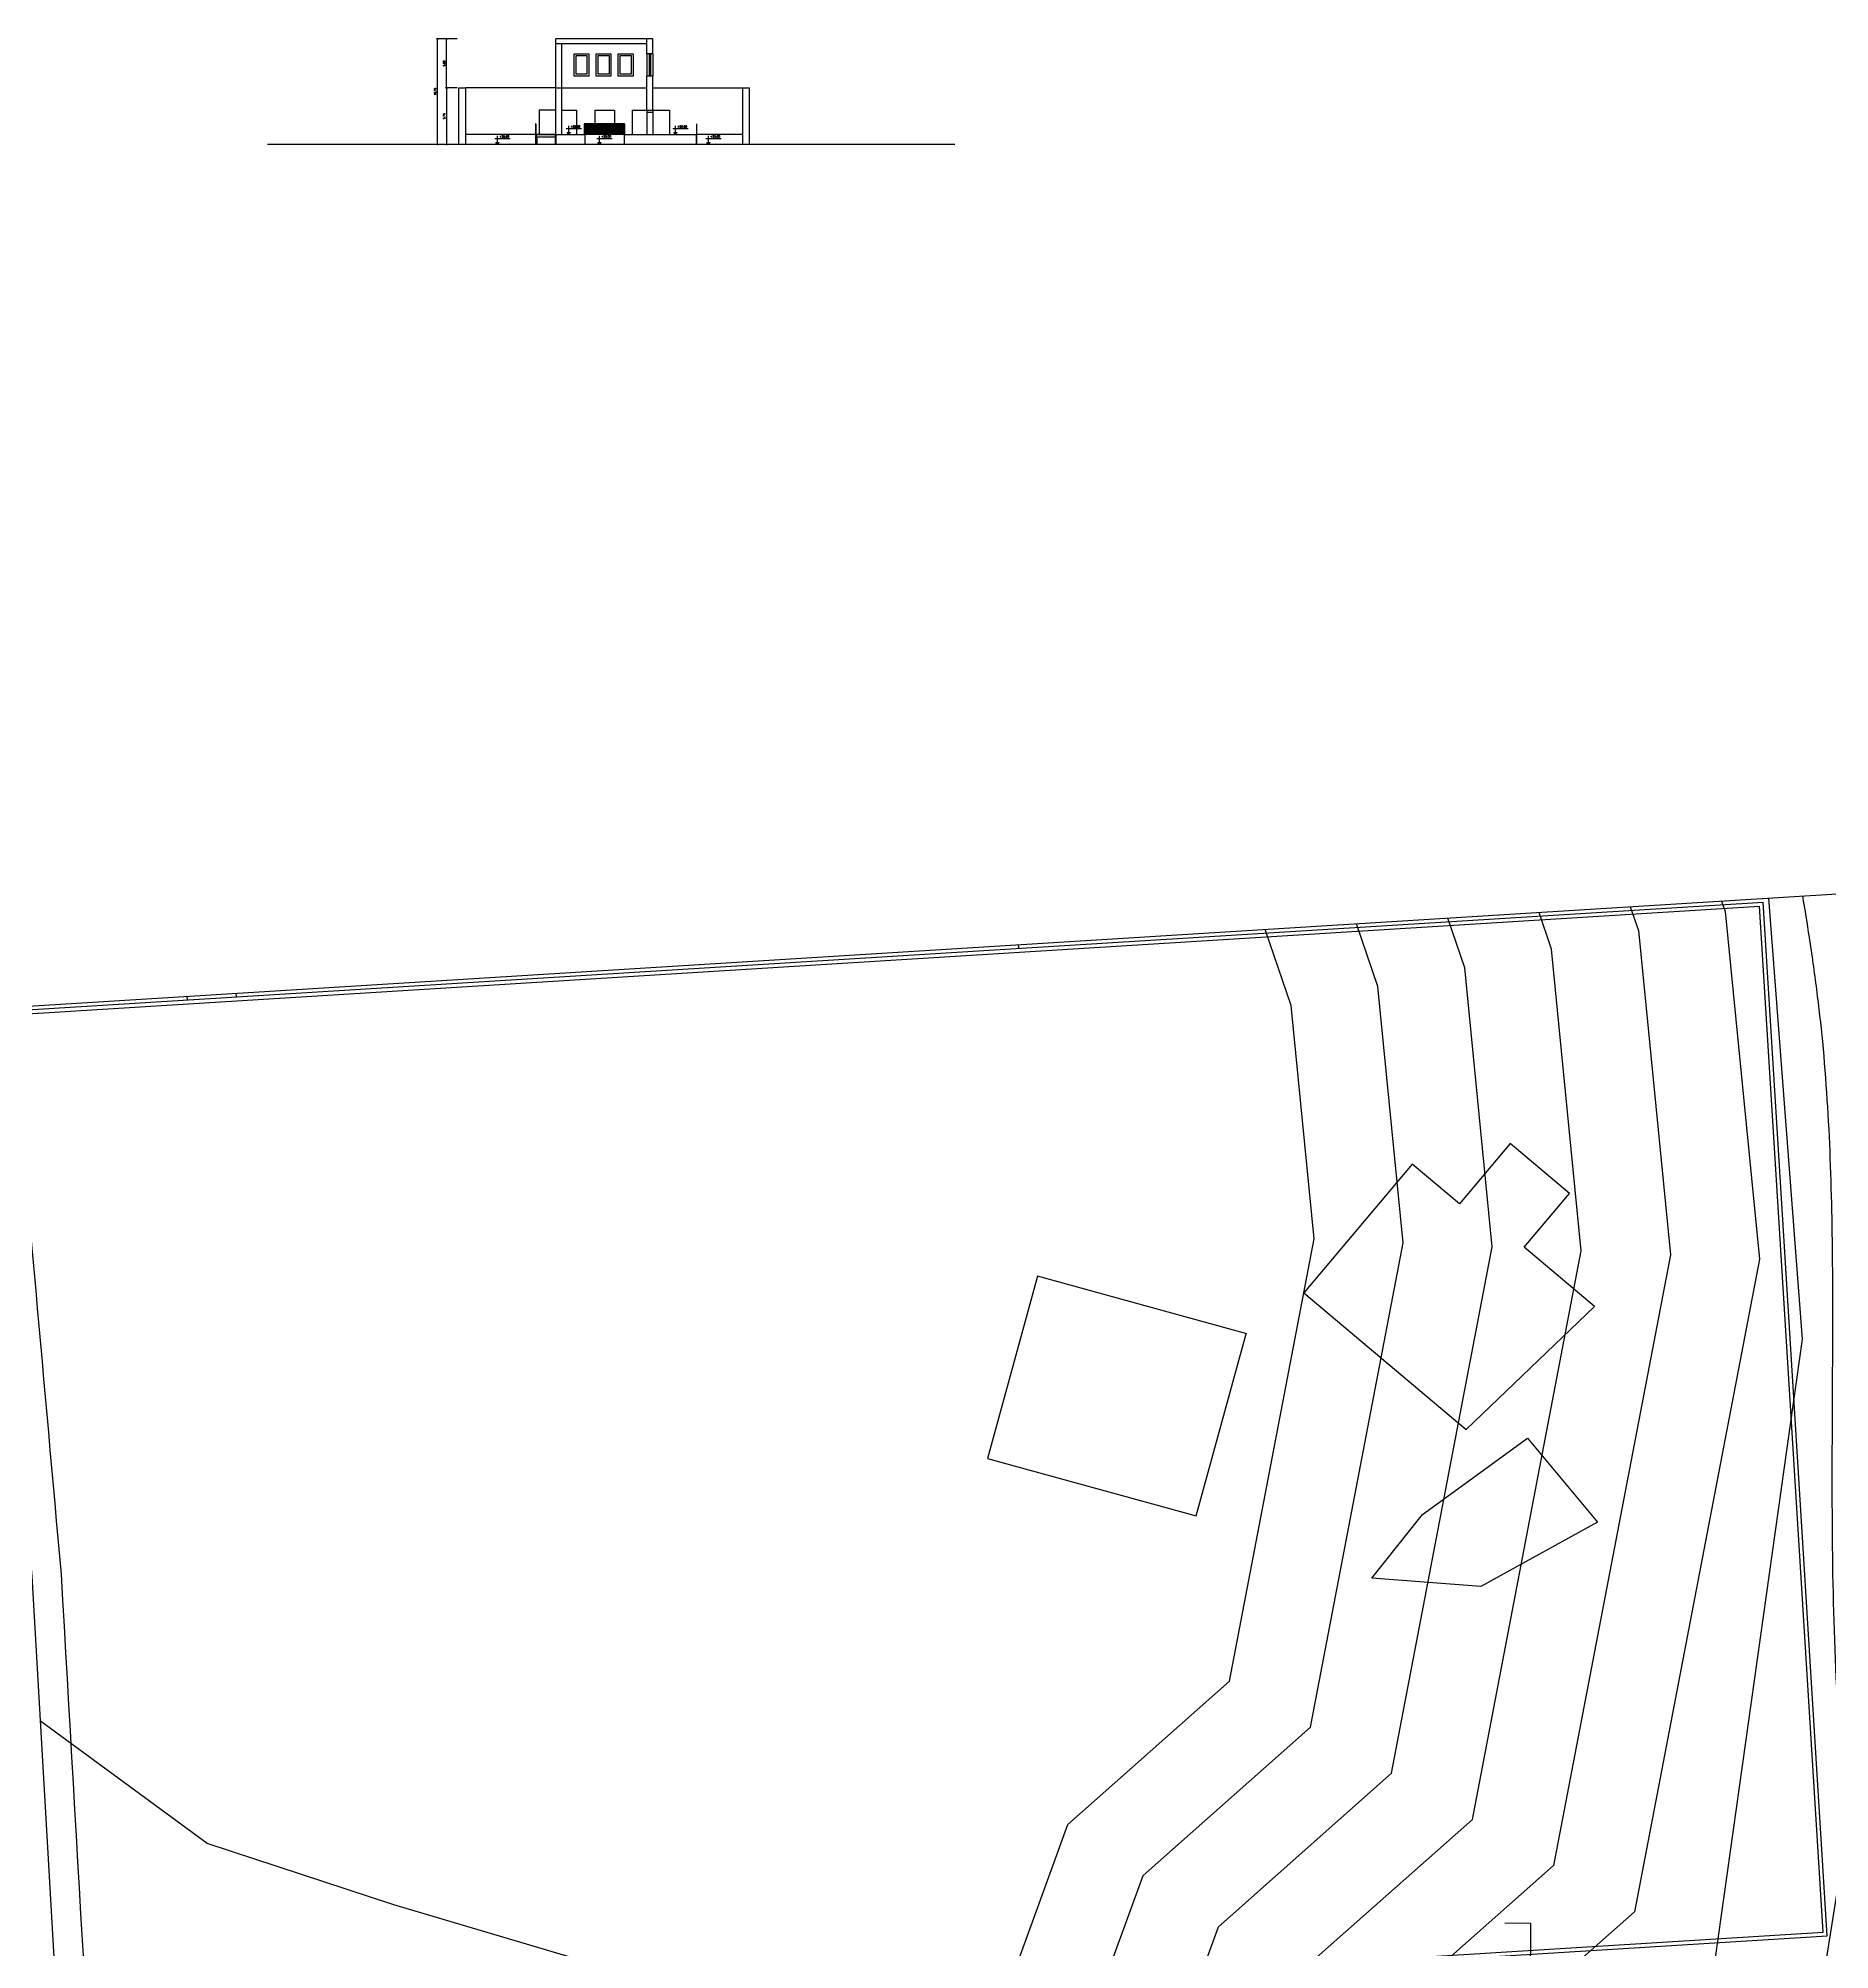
# Model space of a CAD drawing. Header units: millimetres. Extents: x 55520 to 96084, y -58491 to -49645.
# Drawn here: x 61688.3 to 61871, y -57527.2 to -57332.2 of the extents above; entities that cross this region are included whole.
import ezdxf
from ezdxf.enums import TextEntityAlignment as Align

# ---------------------------------------------------------------- set-up
doc = ezdxf.new("R2010")
doc.units = ezdxf.units.MM
doc.header["$PDMODE"] = 35
for name, color, linetype in [('Alvenaria Corte', 30, 'Continuous'), ('Alvenaria Vista', 40, 'Continuous'), ('ARQ-COTAS', 1, 'Continuous'), ('ARQ-SÍMBOLOS', 2, 'Continuous'), ('ARQ-TEXTO2', 2, 'Continuous'), ('Caminhos Principais', 13, 'Continuous'), ('Cinza', 9, 'Continuous'), ('Curvas de Nível', 10, 'Continuous'), ('Esquadrias', 241, 'Continuous'), ('Limite Terreno', 20, 'Continuous'), ('Linha Fina', 100, 'Continuous'), ('Pilares', 181, 'Continuous')]:
    doc.layers.add(name, color=color, linetype=linetype)
doc.layers.add('Intervenções', color=1, linetype='Continuous', true_color=0xff0000)
doc.styles.add('ROMANS', font='romans.shx')
doc.styles.add('Romans_Anot', font='romans.shx')
doc.dimstyles.new('Escala 1-100', dxfattribs={"dimtxt": 0.2, "dimasz": 0.15, "dimexe": 0.1, "dimexo": 0.2, "dimgap": 0.15, "dimtad": 1, "dimzin": 4, "dimdsep": 46, "dimtxsty": 'Romans_Anot', "dimblk": 'OBLIQUE', "dimcen": 0.25, "dimclrd": 256, "dimclre": 256, "dimclrt": 2, "dimadec": 0, "dimazin": 0, "dimtfac": 1, "dimtix": 1, "dimtmove": 2, "dimatfit": 3, "dimfxl": 1, "dimtfillclr": 256, "dimlwd": -1, "dimlwe": -1, "dimarcsym": 0})

# ---------------------------------------------------------------- blocks, each defined once
blk = doc.blocks.new('Nível_Fachada')
at = {"layer": 'ARQ-SÍMBOLOS'}
h = blk.add_hatch(color=1, dxfattribs=at)
h.dxf.hatch_style = 1
h.paths.add_polyline_path([(0.17, 0.2), (0, 0.2), (0, 0)])
at = {"layer": 'ARQ-SÍMBOLOS', "color": 1}
for p, q in [((-0.27, 0.61), (1.29, 0.61)), ((-0.17, 0.2), (0.17, 0.2)), ((0, 0), (-0.17, 0.2)), ((0, 0), (0, 0.88)), ((0, 0), (0.17, 0.2))]:
    blk.add_line(p, q, dxfattribs=at)
at = {"layer": 'ARQ-TEXTO2', "style": 'ROMANS'}
blk.add_attdef('NIVEL-ACABADO', text='', height=0.2, dxfattribs=at).set_placement((0.18, 0.65), align=Align.BOTTOM_LEFT)
blk = doc.blocks.new('_Oblique')
at = {"color": 0, "linetype": 'ByBlock', "lineweight": -2}
blk.add_line((-0.5, -0.5), (0.5, 0.5), dxfattribs=at)
blk = doc.blocks.new('*D231')
at = {"layer": 'ARQ-COTAS', "transparency": 16777216}
for p, q in [((61730.97, -57337.26), (61729.8, -57337.26)), ((61729.9, -57337.26), (61729.9, -57343.01)), ((61730.97, -57343.01), (61729.8, -57343.01))]:
    blk.add_line(p, q, dxfattribs=at)
at = {"layer": 'Defpoints', "color": 0, "transparency": 16777216}
for p in [(61731.17, -57337.26), (61729.9, -57343.01), (61731.17, -57343.01)]:
    blk.add_point(p, dxfattribs=at)
at = {"layer": 'ARQ-COTAS', "transparency": 16777216, "xscale": 0.15, "yscale": 0.15, "zscale": 0.15}
for p, rotation in [((61729.9, -57337.26), 90), ((61729.9, -57343.01), 270)]:
    blk.add_blockref('_Oblique', p, dxfattribs=dict(at, rotation=rotation))
at = {"layer": 'ARQ-COTAS', "color": 2, "transparency": 16777216, "insert": (61729.65, -57340.14), "char_height": 0.2, "attachment_point": 5, "rotation": 90, "style": 'Romans_Anot'}
blk.add_mtext('5.75', dxfattribs=at)
blk = doc.blocks.new('*D233')
at = {"layer": 'ARQ-COTAS', "transparency": 16777216}
for p, q in [((61730.97, -57332.26), (61729.8, -57332.26)), ((61729.9, -57337.26), (61729.9, -57332.26)), ((61730.97, -57337.26), (61729.8, -57337.26))]:
    blk.add_line(p, q, dxfattribs=at)
at = {"layer": 'Defpoints', "color": 0, "transparency": 16777216}
for p in [(61729.9, -57332.26), (61731.17, -57332.26), (61731.17, -57337.26)]:
    blk.add_point(p, dxfattribs=at)
at = {"layer": 'ARQ-COTAS', "transparency": 16777216, "xscale": 0.15, "yscale": 0.15, "zscale": 0.15}
for p, rotation in [((61729.9, -57332.26), 90), ((61729.9, -57337.26), 270)]:
    blk.add_blockref('_Oblique', p, dxfattribs=dict(at, rotation=rotation))
at = {"layer": 'ARQ-COTAS', "color": 2, "transparency": 16777216, "insert": (61729.65, -57334.76), "char_height": 0.2, "attachment_point": 5, "rotation": 90, "style": 'Romans_Anot'}
blk.add_mtext('5.00', dxfattribs=at)
blk = doc.blocks.new('*D234')
at = {"layer": 'ARQ-COTAS', "transparency": 16777216}
for p, q in [((61730.97, -57332.26), (61728.88, -57332.26)), ((61728.98, -57343.01), (61728.98, -57332.26)), ((61730.97, -57343.01), (61728.88, -57343.01))]:
    blk.add_line(p, q, dxfattribs=at)
at = {"layer": 'Defpoints', "color": 0, "transparency": 16777216}
for p in [(61728.98, -57332.26), (61731.17, -57332.26), (61731.17, -57343.01)]:
    blk.add_point(p, dxfattribs=at)
at = {"layer": 'ARQ-COTAS', "transparency": 16777216, "xscale": 0.15, "yscale": 0.15, "zscale": 0.15}
for p, rotation in [((61728.98, -57332.26), 90), ((61728.98, -57343.01), 270)]:
    blk.add_blockref('_Oblique', p, dxfattribs=dict(at, rotation=rotation))
at = {"layer": 'ARQ-COTAS', "color": 2, "transparency": 16777216, "insert": (61728.73, -57337.64), "char_height": 0.2, "attachment_point": 5, "rotation": 90, "style": 'Romans_Anot'}
blk.add_mtext('10.75', dxfattribs=at)

msp = doc.modelspace()

# ---------------------------------------------------------------- linework, layer by layer
at = {"layer": 'Alvenaria Corte'}
for p, q in [((61750.942, -57332.261), (61750.342, -57332.261)), ((61750.342, -57333.761), (61750.342, -57332.261)), ((61750.942, -57333.761), (61750.942, -57332.261)), ((61750.942, -57333.761), (61750.342, -57333.761)), ((61750.567, -57333.761), (61750.567, -57336.061)), ((61750.717, -57333.761), (61750.717, -57336.061)), ((61750.342, -57339.511), (61750.342, -57336.061)), ((61750.942, -57336.061), (61750.342, -57336.061)), ((61750.942, -57339.511), (61750.942, -57336.061)), ((61731.169, -57343.011), (61731.169, -57337.261)), ((61731.169, -57337.261), (61731.868, -57337.261)), ((61731.868, -57343.011), (61731.868, -57337.261)), ((61741.057, -57342.011), (61741.057, -57337.261)), ((61741.057, -57337.261), (61741.657, -57337.261)), ((61741.657, -57342.011), (61741.657, -57337.261)), ((61760.116, -57343.011), (61760.116, -57337.261)), ((61760.116, -57337.261), (61760.816, -57337.261)), ((61760.816, -57343.011), (61760.816, -57337.261)), ((61750.342, -57339.511), (61750.942, -57339.511)), ((61685.485, -57431.394), (61864.207, -57420.306)), ((61685.521, -57431.793), (61863.833, -57420.73)), ((61870.324, -57525.359), (61863.833, -57420.73)), ((61870.748, -57525.733), (61864.207, -57420.306)), ((61693.354, -57536.338), (61870.324, -57525.359)), ((61693.377, -57536.737), (61870.748, -57525.733))]:
    msp.add_line(p, q, dxfattribs=at)
at = {"layer": 'Alvenaria Vista'}
for p, q in [((61741.057, -57337.261), (61741.057, -57332.261)), ((61750.342, -57332.261), (61741.057, -57332.261)), ((61750.342, -57333.761), (61750.342, -57336.061)), ((61750.942, -57333.761), (61750.942, -57336.061)), ((61741.057, -57337.261), (61731.868, -57337.261)), ((61741.657, -57337.261), (61750.342, -57337.261)), ((61750.942, -57337.261), (61760.085, -57337.261)), ((61739.357, -57339.511), (61739.357, -57342.011)), ((61741.057, -57339.511), (61739.357, -57339.511)), ((61741.657, -57339.511), (61743.157, -57339.511)), ((61743.157, -57339.511), (61743.157, -57342.011)), ((61745.04, -57339.511), (61745.04, -57340.911)), ((61745.04, -57339.511), (61747.04, -57339.511)), ((61745.04, -57340.941), (61745.04, -57342.011)), ((61747.04, -57339.511), (61747.04, -57340.911)), ((61747.04, -57340.941), (61747.04, -57342.011)), ((61748.842, -57339.511), (61748.842, -57342.011)), ((61748.842, -57339.511), (61750.342, -57339.511)), ((61750.342, -57339.711), (61750.342, -57342.011)), ((61750.942, -57339.511), (61752.642, -57339.511)), ((61750.942, -57339.711), (61750.942, -57342.011)), ((61752.642, -57339.511), (61752.642, -57342.011)), ((61738.977, -57342.011), (61731.868, -57342.011)), ((61748.007, -57342.011), (61744.007, -57342.011)), ((61755.387, -57342.011), (61755.352, -57342.011)), ((61760.116, -57342.011), (61755.417, -57342.011))]:
    msp.add_line(p, q, dxfattribs=at)
at = {"layer": 'Alvenaria Vista', "color": 1}
for p, q in [((61750.342, -57332.761), (61741.057, -57332.761)), ((61741.657, -57337.261), (61741.657, -57332.761))]:
    msp.add_line(p, q, dxfattribs=at)
for points in [[(61742.927, -57333.761), (61744.427, -57333.761), (61744.427, -57336.061), (61742.927, -57336.061)], [(61745.177, -57333.761), (61746.677, -57333.761), (61746.677, -57336.061), (61745.177, -57336.061)], [(61747.427, -57333.761), (61748.927, -57333.761), (61748.927, -57336.061), (61747.427, -57336.061)]]:
    msp.add_lwpolyline(points, close=True, dxfattribs=at)
at = {"layer": 'Alvenaria Vista'}
msp.add_open_spline([(61981.359, -57626.656), (61918.769, -57644.683), (61856.179, -57662.71), (61793.589, -57680.737), (61783.414, -57682.297), (61773.24, -57683.856), (61763.065, -57685.416), (61750.557, -57683.948), (61738.048, -57682.481), (61725.54, -57681.013), (61717.185, -57673.861), (61708.83, -57666.708), (61700.476, -57659.555), (61697.186, -57602.649), (61693.897, -57545.743), (61690.608, -57488.837), (61688.889, -57469.565), (61687.17, -57450.292), (61685.452, -57431.019)], degree=3, knots=[20.3224163, 20.3224163, 20.3224163, 20.3224163, 21.3053757, 21.3053757, 21.3053757, 22.3053757, 22.3053757, 22.3053757, 23.3053757, 23.3053757, 23.3053757, 24.3053757, 24.3053757, 24.3053757, 25.3053757, 25.3053757, 25.3053757, 25.5933686, 25.5933686, 25.5933686, 25.5933686], dxfattribs=at)
at = {"layer": 'ARQ-COTAS'}
msp.add_lwpolyline([(61535, -57440.353), (61968.134, -57413.482), (61988.313, -57738.74), (61555.179, -57765.612)], close=True, dxfattribs=at)
msp.add_lwpolyline([(61837.024, -57678.945), (61839.694, -57678.96), (61840.517, -57524.47), (61837.847, -57524.456)], dxfattribs=at)
at = {"layer": 'Caminhos Principais'}
msp.add_open_spline([(61918.549, -57635.381), (61926.069, -57628.119), (61933.702, -57620.789), (61944.914, -57611.091), (61948.045, -57608.484), (61951.701, -57605.61), (61952.136, -57605.27), (61952.573, -57604.933), (61951.905, -57604.565), (61951.236, -57604.201), (61949.321, -57603.169), (61948.073, -57602.509), (61945.882, -57601.379), (61944.943, -57600.903), (61943.04, -57599.955), (61942.078, -57599.483), (61939.167, -57598.071), (61937.192, -57597.134), (61931.205, -57594.304), (61927.13, -57592.391), (61919.023, -57588.32), (61914.99, -57586.16), (61907.174, -57581.362), (61903.39, -57578.722), (61898.35, -57574.429), (61896.889, -57573.078), (61894.58, -57570.727), (61893.696, -57569.77), (61891.991, -57567.795), (61891.174, -57566.781), (61888.822, -57563.673), (61887.389, -57561.511), (61883.478, -57554.852), (61881.357, -57550.15), (61877.866, -57540.438), (61876.496, -57535.426), (61874.324, -57525.294), (61873.524, -57520.173), (61872.311, -57509.804), (61871.917, -57504.573), (61871.419, -57494.256), (61871.315, -57489.168), (61871.215, -57475.455), (61871.353, -57466.972), (61871.265, -57450.432), (61871.039, -57442.377), (61870.112, -57432.753), (61869.913, -57430.992), (61869.458, -57427.445), (61869.204, -57425.664), (61868.716, -57422.482), (61868.49, -57421.083), (61868.256, -57419.678)], degree=3, knots=[0, 0, 0, 0, 31.4096718, 31.4096718, 43.1663985, 43.1663985, 44.747182, 44.747182, 44.747182, 47.0850167, 47.0850167, 51.4159509, 51.4159509, 54.6318345, 54.6318345, 57.8477182, 57.8477182, 64.2794854, 64.2794854, 77.14302, 77.14302, 90.0065545, 90.0065545, 102.8700891, 102.8700891, 108.357779, 108.357779, 111.9079407, 111.9079407, 115.4581024, 115.4581024, 122.5584259, 122.5584259, 136.6347641, 136.6347641, 150.7111024, 150.7111024, 164.7874406, 164.7874406, 179.4660261, 179.4660261, 194.1446116, 194.1446116, 219.5869132, 219.5869132, 245.0292148, 245.0292148, 250.783382, 250.783382, 256.5375492, 256.5375492, 261.0160037, 261.0160037, 261.0160037, 261.0160037], dxfattribs=at)
at = {"layer": 'Cinza'}
for points in [[(61703.424, -57429.904), (61703.457, -57430.279)], [(61708.416, -57429.595), (61708.449, -57429.97)], [(61847.007, -57461.539), (61839.836, -57455.504), (61844.448, -57450.023), (61838.408, -57444.939), (61833.228, -57451.095), (61828.398, -57447.03), (61817.357, -57460.149), (61833.918, -57474.086), (61847.007, -57461.539)], [(61811.535, -57464.329), (61790.195, -57458.47), (61785.093, -57477.056), (61806.38, -57482.9), (61811.478, -57464.333)], [(61847.319, -57483.536), (61835.425, -57490.11), (61824.291, -57489.248), (61829.473, -57482.773), (61840.157, -57474.996), (61847.319, -57483.536)]]:
    msp.add_lwpolyline(points, dxfattribs=at)
msp.add_open_spline([(61788.195, -57424.645), (61788.222, -57424.769), (61788.249, -57424.893), (61788.276, -57425.017)], degree=3, dxfattribs=at)
at = {"layer": 'Curvas de Nível', "color": 251}
for points in [[(61850.66, -57420.77), (61851.481, -57423.188), (61854.746, -57456.297), (61842.837, -57518.574), (61823.993, -57535.261), (61822.145, -57540.345), (61831.282, -57546.588)], [(61859.968, -57420.192), (61860.336, -57421.275), (61863.831, -57456.709), (61851.1, -57523.278), (61834.558, -57537.926), (61847.064, -57546.471)], [(61893.901, -57569.974), (61862.537, -57546.143), (61849.17, -57537.009), (61859.364, -57527.982), (61868.211, -57464.892), (61864.78, -57419.894)], [(61793.001, -57551.421), (61792.988, -57541.532), (61800.958, -57519.594), (61818.046, -57504.462), (61827.493, -57455.061), (61824.916, -57428.927), (61822.735, -57422.502)], [(61806.45, -57551.421), (61801.997, -57548.379), (61801.99, -57543.11), (61808.636, -57524.816), (61826.31, -57509.166), (61836.578, -57455.473), (61833.771, -57427.014), (61832.043, -57421.925)], [(61822.403, -57551.421), (61811.301, -57543.836), (61816.314, -57530.038), (61834.573, -57513.87), (61845.662, -57455.885), (61842.626, -57425.101), (61841.352, -57421.347)], [(61877.184, -57537.621), (61874.066, -57535.251), (61870.115, -57531.562), (61872.858, -57514.474)]]:
    msp.add_lwpolyline(points, dxfattribs=at)
at = {"layer": 'Curvas de Nível'}
for points in [[(61784.001, -57551.421), (61783.985, -57539.953), (61793.279, -57514.372), (61809.783, -57499.758), (61818.409, -57454.649), (61816.061, -57430.84), (61813.427, -57423.08)], [(61772.67, -57579.651), (61775.951, -57565.036), (61761.285, -57541.309), (61750.082, -57530.146), (61724.521, -57522.585), (61705.483, -57516.313), (61688.474, -57503.85)]]:
    msp.add_lwpolyline(points, dxfattribs=at)
at = {"layer": 'Esquadrias'}
for p, q in [((61750.342, -57339.511), (61750.342, -57339.711)), ((61750.342, -57339.711), (61750.942, -57339.711)), ((61750.942, -57339.511), (61750.942, -57339.711))]:
    msp.add_line(p, q, dxfattribs=at)
at = {"layer": 'Intervenções'}
for p, q in [((61739.007, -57340.911), (61738.977, -57340.911)), ((61738.977, -57340.911), (61738.977, -57343.011)), ((61739.007, -57340.911), (61739.007, -57343.011)), ((61743.972, -57340.911), (61743.942, -57340.911)), ((61743.942, -57340.911), (61743.942, -57342.011)), ((61743.972, -57340.911), (61743.972, -57342.011)), ((61748.042, -57340.911), (61743.972, -57340.911)), ((61745.309, -57340.941), (61743.972, -57340.941)), ((61745.309, -57340.911), (61745.309, -57342.011)), ((61745.339, -57340.911), (61745.339, -57342.011)), ((61746.675, -57340.941), (61745.339, -57340.941)), ((61746.675, -57340.911), (61746.675, -57342.011)), ((61746.705, -57340.911), (61746.705, -57342.011)), ((61748.057, -57340.941), (61746.705, -57340.941)), ((61748.042, -57340.911), (61748.072, -57340.911)), ((61748.042, -57340.911), (61748.042, -57342.011)), ((61748.072, -57340.911), (61748.072, -57342.011)), ((61755.417, -57340.911), (61755.387, -57340.911)), ((61755.387, -57340.911), (61755.387, -57343.011)), ((61755.417, -57340.911), (61755.417, -57343.011)), ((61739.047, -57342.256), (61739.047, -57342.951)), ((61739.117, -57342.022), (61740.967, -57342.022)), ((61739.117, -57342.25), (61740.967, -57342.25)), ((61739.117, -57342.256), (61739.117, -57342.951)), ((61739.117, -57342.256), (61740.967, -57342.256)), ((61740.967, -57342.256), (61740.967, -57342.951)), ((61741.037, -57342.256), (61741.037, -57342.951)), ((61745.309, -57341.041), (61743.972, -57341.041)), ((61745.309, -57341.141), (61743.972, -57341.141)), ((61745.309, -57341.241), (61743.972, -57341.241)), ((61745.309, -57341.341), (61743.972, -57341.341)), ((61745.309, -57341.441), (61743.972, -57341.441)), ((61745.309, -57341.541), (61743.972, -57341.541)), ((61745.309, -57341.641), (61743.972, -57341.641)), ((61745.309, -57341.741), (61743.972, -57341.741)), ((61745.309, -57341.841), (61743.972, -57341.841)), ((61745.309, -57341.941), (61743.972, -57341.941)), ((61746.675, -57341.041), (61745.339, -57341.041)), ((61746.675, -57341.141), (61745.339, -57341.141)), ((61746.675, -57341.241), (61745.339, -57341.241)), ((61746.675, -57341.341), (61745.339, -57341.341)), ((61746.675, -57341.441), (61745.339, -57341.441)), ((61746.675, -57341.541), (61745.339, -57341.541)), ((61746.675, -57341.641), (61745.339, -57341.641)), ((61746.675, -57341.741), (61745.339, -57341.741)), ((61746.675, -57341.841), (61745.339, -57341.841)), ((61746.675, -57341.941), (61745.339, -57341.941)), ((61748.042, -57341.041), (61746.705, -57341.041)), ((61748.042, -57341.141), (61746.705, -57341.141)), ((61748.042, -57341.241), (61746.705, -57341.241)), ((61748.042, -57341.341), (61746.705, -57341.341)), ((61748.042, -57341.441), (61746.705, -57341.441)), ((61748.042, -57341.541), (61746.705, -57341.541)), ((61748.042, -57341.641), (61746.705, -57341.641)), ((61748.042, -57341.741), (61746.705, -57341.741)), ((61748.042, -57341.841), (61746.705, -57341.841)), ((61748.042, -57341.941), (61746.705, -57341.941))]:
    msp.add_line(p, q, dxfattribs=at)
msp.add_lwpolyline([(61741.035, -57342.016), (61739.05, -57342.016, 0.4142136), (61739.047, -57342.019), (61739.047, -57342.031, -1), (61739.042, -57342.031), (61739.042, -57342.014, -0.4142136), (61739.045, -57342.011), (61741.04, -57342.011, -0.4142136), (61741.042, -57342.014), (61741.042, -57342.031, -1), (61741.037, -57342.031), (61741.037, -57342.019, 0.4142136)], format="xyb", close=True, dxfattribs=at)
for points in [[(61739.117, -57342.016), (61739.047, -57342.016), (61739.047, -57342.256), (61739.117, -57342.256), (61739.117, -57342.25), (61739.053, -57342.25), (61739.053, -57342.022), (61739.117, -57342.022)], [(61740.967, -57342.016), (61741.037, -57342.016), (61741.037, -57342.256), (61740.967, -57342.256), (61740.967, -57342.25), (61741.031, -57342.25), (61741.031, -57342.022), (61740.967, -57342.022)], [(61739.047, -57342.951), (61739.117, -57342.951), (61739.117, -57342.961), (61739.047, -57342.961)], [(61739.047, -57342.961), (61739.117, -57342.961), (61739.117, -57343.011), (61739.047, -57343.011)], [(61740.967, -57342.951), (61741.037, -57342.951), (61741.037, -57342.961), (61740.967, -57342.961)], [(61740.967, -57342.961), (61741.037, -57342.961), (61741.037, -57343.011), (61740.967, -57343.011)]]:
    msp.add_lwpolyline(points, close=True, dxfattribs=at)
at = {"layer": 'Limite Terreno'}
msp.add_lwpolyline([(61981.549, -57629.724), (61794.234, -57683.673), (61763.118, -57688.443), (61724.283, -57683.886), (61697.554, -57661.003), (61687.616, -57489.057), (61682.456, -57431.205)], dxfattribs=at)
at = {"layer": 'Linha Fina'}
for points in [[(61743.127, -57333.961), (61744.227, -57333.961), (61744.227, -57335.861), (61743.127, -57335.861)], [(61745.377, -57333.961), (61746.477, -57333.961), (61746.477, -57335.861), (61745.377, -57335.861)], [(61747.627, -57333.961), (61748.727, -57333.961), (61748.727, -57335.861), (61747.627, -57335.861)]]:
    msp.add_lwpolyline(points, close=True, dxfattribs=at)
at = {"layer": 'Pilares'}
for p, q in [((61741.057, -57342.011), (61744.007, -57342.011)), ((61741.057, -57342.011), (61741.057, -57343.011)), ((61744.007, -57342.011), (61744.007, -57343.011)), ((61748.007, -57342.011), (61748.007, -57343.011)), ((61748.007, -57342.011), (61755.352, -57342.011)), ((61755.352, -57342.011), (61755.352, -57343.011)), ((61781.767, -57343.011), (61711.649, -57343.011))]:
    msp.add_line(p, q, dxfattribs=at)

# ---------------------------------------------------------------- block references
at = {"layer": 'ARQ-SÍMBOLOS'}
for p, values in [((61735.114, -57343.011), {'NIVEL-ACABADO': '+25.00 '}), ((61742.367, -57342.011), {'NIVEL-ACABADO': '+26.00 '}), ((61745.507, -57343.011), {'NIVEL-ACABADO': '+25.00 '}), ((61753.257, -57342.011), {'NIVEL-ACABADO': '+26.00 '}), ((61756.628, -57343.011), {'NIVEL-ACABADO': '+25.00 '})]:
    msp.add_blockref('Nível_Fachada', p, dxfattribs=at).add_auto_attribs(values)

# ---------------------------------------------------------------- dimensions: what is measured, and where the dimension line sits
at = {"layer": 'ARQ-COTAS'}
for base, p1, p2, picture, middle in [((61728.98, -57332.261), (61731.169, -57343.011), (61731.169, -57332.261), '*D234', (61728.73, -57337.636)), ((61729.895, -57332.261), (61731.169, -57337.261), (61731.169, -57332.261), '*D233', (61729.645, -57334.761)), ((61729.895, -57343.011), (61731.169, -57337.261), (61731.169, -57343.011), '*D231', (61729.645, -57340.136))]:
    dim = msp.add_linear_dim(base=base, p1=p1, p2=p2, angle=90, dimstyle='Escala 1-100', dxfattribs=at)
    dim.commit()
    dim.dimension.update_dxf_attribs({"geometry": picture, "text_midpoint": middle})

doc.saveas('drawing.dxf')
